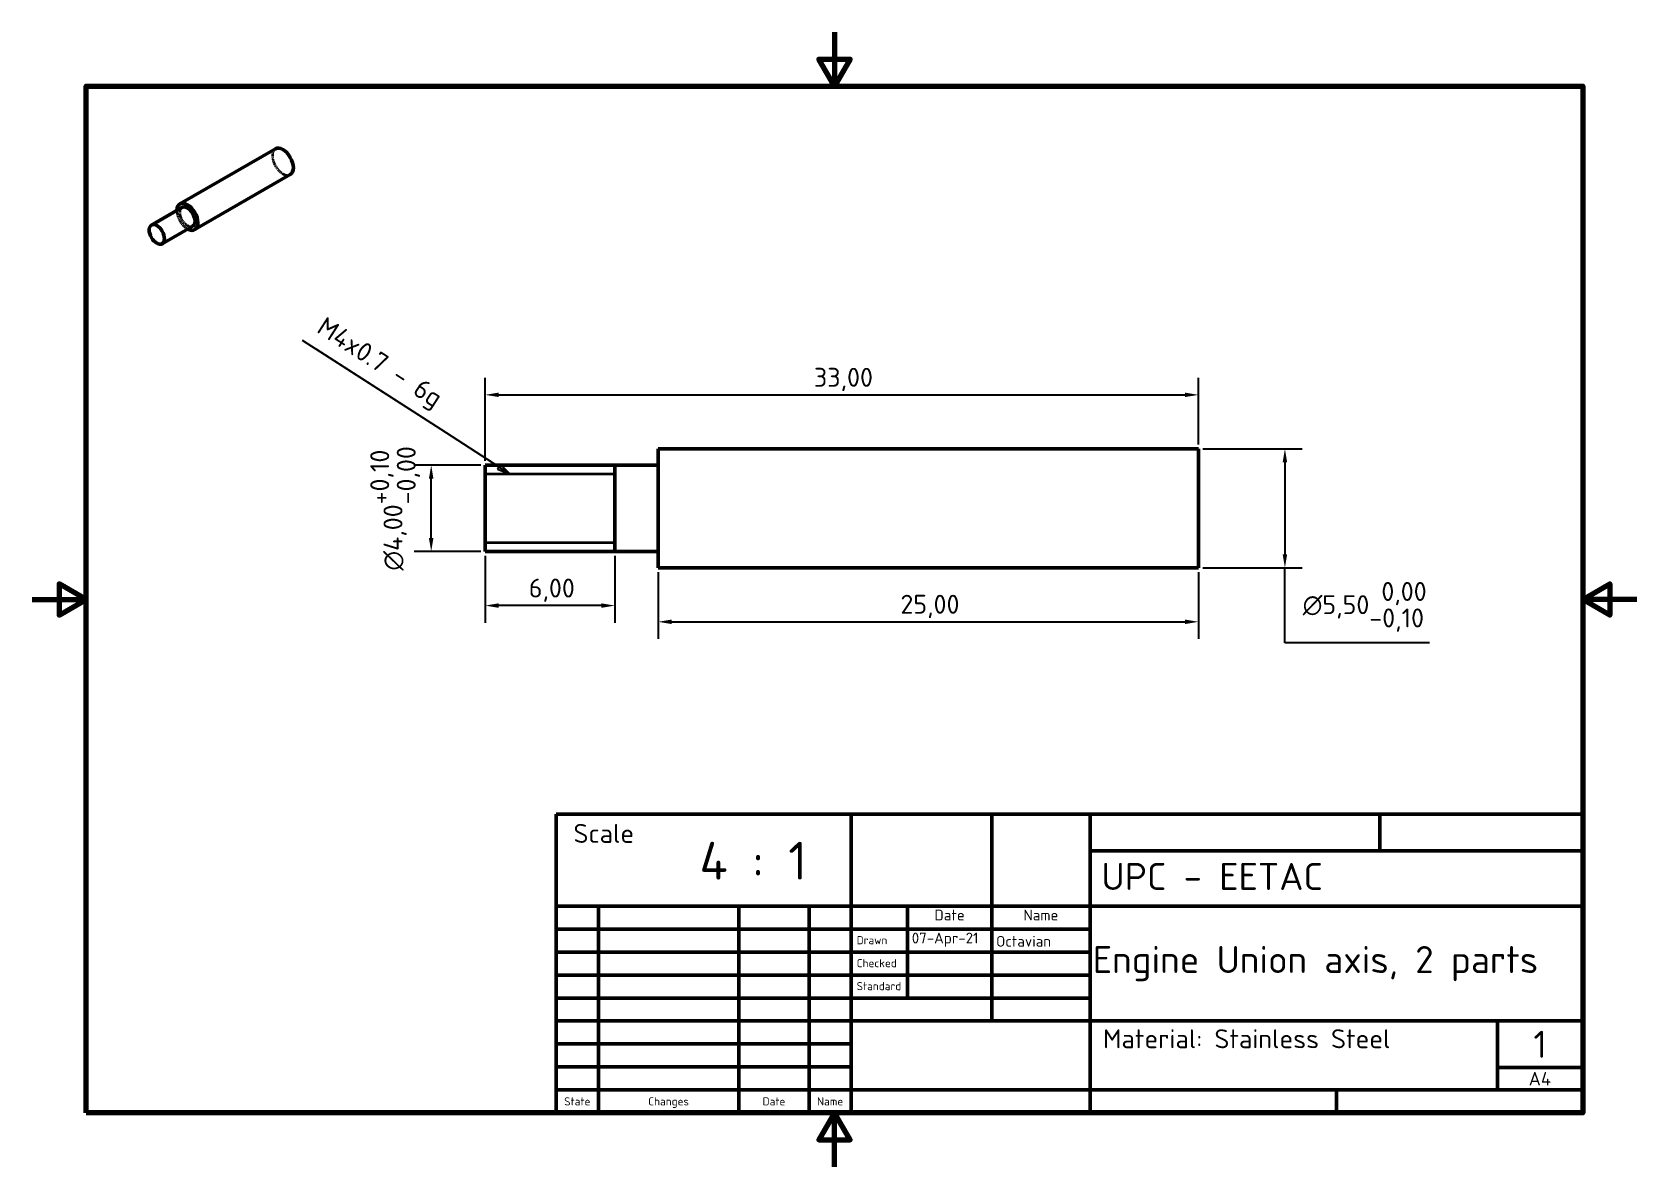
# Model space of a CAD drawing. Header units: millimetres. Extents: x 0 to 297, y 0 to 210.
import ezdxf
from ezdxf.enums import TextEntityAlignment as Align

# ---------------------------------------------------------------- set-up
doc = ezdxf.new("R2010")
doc.units = ezdxf.units.MM
doc.linetypes.add('DASHED', pattern=[0.2067, 0.1654, -0.0413])
for name, color, linetype, lineweight in [('Border (ISO)', 7, 'Continuous', 70), ('Dimension (ISO)', 7, 'Continuous', 25), ('Hidden (ISO)', 7, 'DASHED', 35), ('Symbol (ISO)', 7, 'Continuous', 25), ('Title (ISO)', 7, 'Continuous', 50), ('Visible (ISO)', 7, 'Continuous', 50), ('Visible Narrow (ISO)', 7, 'Continuous', 35)]:
    doc.layers.add(name, color=color, linetype=linetype, lineweight=lineweight)
doc.styles.add('Note Text (DIN)', font='isocpeur.ttf')
doc.styles.add('Text Style41', font='isocpeur.ttf')
doc.styles.add('Text Style43', font='isocpeur.ttf')
doc.styles.add('Text Style44', font='isocpeur.ttf')
doc.styles.add('Text Style46', font='isocpeur.ttf')
doc.dimstyles.new('Default (DIN)', dxfattribs={"dimtxt": 3.5, "dimasz": 2.5, "dimexe": 3.175, "dimexo": 0.8, "dimgap": 0.8, "dimtad": 1, "dimrnd": 1e-08, "dimzin": 0, "dimtxsty": 'Note Text (DIN)', "dimcen": 0.09, "dimdle": 10, "dimclrd": 256, "dimclre": 256, "dimclrt": 256, "dimadec": 0, "dimazin": 0, "dimtfac": 1, "dimtmove": 0, "dimatfit": 3, "dimfxl": 1, "dimtolj": 1, "dimtzin": 0, "dimlwd": -1, "dimlwe": -1, "dimarcsym": 0})

# ---------------------------------------------------------------- blocks, each defined once
blk = doc.blocks.new('Borders Default Border')
at = {"layer": 'Border (ISO)', "flags": 128}
for points in [[(148.5, 210), (148.5, 200), (145.61, 205), (151.39, 205), (148.5, 200)], [(10, 10), (10, 200), (287, 200), (287, 10), (10, 10)], [(0, 105), (10, 105), (5, 107.89), (5, 102.11), (10, 105)], [(297, 105), (287, 105), (292, 107.89), (292, 102.11), (287, 105)], [(148.5, 0), (148.5, 10), (145.61, 5), (151.39, 5), (148.5, 10)]]:
    blk.add_lwpolyline(points, dxfattribs=at)
blk = doc.blocks.new('Title Blocks DIN')
at = {"layer": 'Title (ISO)'}
for p, q in [((288.4, 155.08), (98.4, 155.08)), ((98.4, 155.08), (98.4, 99.83)), ((153, 99.83), (153, 155.08)), ((179, 138.08), (179, 155.08)), ((197.2, 99.83), (197.2, 155.08)), ((250.8, 148.33), (250.8, 155.08)), ((288.4, 99.83), (288.4, 155.08)), ((197.2, 148.33), (288.4, 148.33)), ((98.4, 138.08), (288.4, 138.08)), ((106.2, 99.83), (106.2, 138.08)), ((132.2, 99.83), (132.2, 138.08)), ((145.2, 99.83), (145.2, 138.08)), ((163.4, 121.08), (163.4, 138.08)), ((179, 116.83), (179, 138.08)), ((98.4, 133.83), (153, 133.83)), ((153, 133.83), (197.2, 133.83)), ((98.4, 129.58), (153, 129.58)), ((153, 129.58), (197.2, 129.58)), ((98.4, 125.33), (153, 125.33)), ((153, 125.33), (197.2, 125.33)), ((98.4, 121.08), (153, 121.08)), ((153, 121.08), (197.2, 121.08)), ((98.4, 116.83), (153, 116.83)), ((153, 116.83), (288.4, 116.83)), ((272.6, 104.08), (272.6, 116.83)), ((98.4, 112.58), (153, 112.58)), ((153, 108.33), (98.4, 108.33)), ((272.6, 108.22), (288.4, 108.22)), ((98.4, 104.08), (153, 104.08)), ((153, 104.08), (197.2, 104.08)), ((197.2, 104.08), (288.4, 104.08)), ((242.8, 99.83), (242.8, 104.08)), ((98.4, 99.83), (288.4, 99.83))]:
    blk.add_line(p, q, dxfattribs=at)
at = {"layer": 'Title (ISO)', "style": 'Text Style46'}
for s, p in [('Date', (171.2, 134.83)), ('Name', (188.1, 134.83))]:
    blk.add_text(s, height=2, dxfattribs=at).set_placement(p, align=Align.BOTTOM_CENTER)
at = {"layer": 'Title (ISO)', "style": 'Text Style44'}
for s, p in [('Drawn', (154, 130.58)), ('Checked', (154, 126.33)), ('Standard', (154, 122.08))]:
    blk.add_text(s, height=1.5, dxfattribs=at).set_placement(p, align=Align.BOTTOM_LEFT)
for s, p in [('State', (102.3, 101.95)), ('Changes', (119.2, 101.95)), ('Date', (138.7, 101.95)), ('Name', (149.1, 101.95))]:
    blk.add_text(s, height=1.5, dxfattribs=at).set_placement(p, align=Align.MIDDLE_CENTER)
at = {"layer": 'Title (ISO)'}
for tag, p, height, style in [('CREATION_DATE_001', (164.2, 131.18), 2, 'Text Style46'), ('AUTHOR_001', (179.8, 130.58), 2, 'Text Style46'), ('TITLE_001', (197.7, 125.7), 5, 'Text Style41'), ('Sheet_number_001', (279.25, 110.02), 5, 'Text Style41'), ('Sheet_Size_001', (278.38, 104.9), 2.5, 'Text Style43')]:
    blk.add_attdef(tag, p, '', height=height, dxfattribs=dict(at, style=style))
at = {"layer": 'Title (ISO)', "style": 'Text Style46'}
for tag, p in [('CHECKED_DATE', (164.4, 126.33)), ('CHECKED_BY', (180, 126.33)), ('ENG_APPROVAL_DATE', (164.4, 122.08)), ('ENG_APPROVED_BY', (180, 122.08))]:
    blk.add_attdef(tag, text='', height=2, dxfattribs=at).set_placement(p, align=Align.BOTTOM_LEFT)
at = {"layer": 'Title (ISO)', "style": 'Text Style41'}
blk.add_attdef('PART_NUMBER', text='', height=5, dxfattribs=at).set_placement((198.2, 110.45), align=Align.MIDDLE_LEFT)
blk = doc.blocks.new('*D7')
at = {"layer": 'Defpoints', "color": 0, "transparency": 16777216}
for p in [(215.86, 142.87), (215.86, 132.87), (83.86, 129.87)]:
    blk.add_point(p, dxfattribs=at)
at = {"layer": 'Dimension (ISO)', "transparency": 16777216}
for p, q in [((83.86, 130.67), (83.86, 146.05)), ((215.86, 133.67), (215.86, 146.05)), ((86.36, 142.87), (213.36, 142.87))]:
    blk.add_line(p, q, dxfattribs=at)
for points in [[(86.36, 143.29), (86.36, 142.46), (83.86, 142.87)], [(213.36, 143.29), (213.36, 142.46), (215.86, 142.87)]]:
    blk.add_solid(points, dxfattribs=at)
at = {"layer": 'Dimension (ISO)', "transparency": 16777216, "insert": (144.7, 147.87), "char_height": 3.5, "attachment_point": 1, "style": 'Note Text (DIN)'}
blk.add_mtext('\\A1;33,00', dxfattribs=at)
blk = doc.blocks.new('*D8')
at = {"layer": 'Defpoints', "color": 0, "transparency": 16777216}
for p in [(215.86, 132.87), (215.86, 110.87), (231.86, 110.87)]:
    blk.add_point(p, dxfattribs=at)
at = {"layer": 'Dimension (ISO)', "transparency": 16777216}
for p, q in [((216.66, 132.87), (235.04, 132.87)), ((231.86, 130.37), (231.86, 113.37)), ((216.66, 110.87), (235.04, 110.87)), ((231.86, 96.97), (231.86, 110.87)), ((258.64, 96.97), (231.86, 96.97))]:
    blk.add_line(p, q, dxfattribs=at)
for points in [[(231.44, 130.37), (232.28, 130.37), (231.86, 132.87)], [(231.44, 113.37), (232.28, 113.37), (231.86, 110.87)]]:
    blk.add_solid(points, dxfattribs=at)
at = {"layer": 'Dimension (ISO)', "transparency": 16777216, "insert": (235.16, 108.24), "char_height": 3.5, "attachment_point": 1, "style": 'Note Text (DIN)'}
blk.add_mtext('\\A1;{\\fAIGDT|b0|i0;\\H3.5000;\\ln}\\fISOCPEUR|b0|i0;\\H3.5000;5,50\\S 0,00^ -0,10;', dxfattribs=at)
blk = doc.blocks.new('*D9')
at = {"layer": 'Defpoints', "color": 0, "transparency": 16777216}
for p in [(115.86, 110.87), (215.86, 110.87), (215.86, 100.87)]:
    blk.add_point(p, dxfattribs=at)
at = {"layer": 'Dimension (ISO)', "transparency": 16777216}
for p, q in [((115.86, 110.07), (115.86, 97.7)), ((215.86, 110.07), (215.86, 97.7)), ((118.36, 100.87), (213.36, 100.87))]:
    blk.add_line(p, q, dxfattribs=at)
for points in [[(118.36, 101.29), (118.36, 100.46), (115.86, 100.87)], [(213.36, 101.29), (213.36, 100.46), (215.86, 100.87)]]:
    blk.add_solid(points, dxfattribs=at)
at = {"layer": 'Dimension (ISO)', "transparency": 16777216, "insert": (160.7, 105.87), "char_height": 3.5, "attachment_point": 1, "style": 'Note Text (DIN)'}
blk.add_mtext('\\A1;25,00', dxfattribs=at)
blk = doc.blocks.new('*D10')
at = {"layer": 'Defpoints', "color": 0, "transparency": 16777216}
for p in [(83.86, 113.87), (107.86, 113.87), (83.86, 103.87)]:
    blk.add_point(p, dxfattribs=at)
at = {"layer": 'Dimension (ISO)', "transparency": 16777216}
for p, q in [((83.86, 113.07), (83.86, 100.7)), ((107.86, 113.07), (107.86, 100.7)), ((105.36, 103.87), (86.36, 103.87))]:
    blk.add_line(p, q, dxfattribs=at)
for points in [[(86.36, 104.29), (86.36, 103.46), (83.86, 103.87)], [(105.36, 104.29), (105.36, 103.46), (107.86, 103.87)]]:
    blk.add_solid(points, dxfattribs=at)
at = {"layer": 'Dimension (ISO)', "transparency": 16777216, "insert": (91.92, 108.87), "char_height": 3.5, "attachment_point": 1, "style": 'Note Text (DIN)'}
blk.add_mtext('\\A1;6,00', dxfattribs=at)
blk = doc.blocks.new('*D11')
at = {"layer": 'Defpoints', "color": 0, "transparency": 16777216}
for p in [(73.86, 129.87), (83.86, 129.87), (83.86, 113.87)]:
    blk.add_point(p, dxfattribs=at)
at = {"layer": 'Dimension (ISO)', "transparency": 16777216}
for p, q in [((83.06, 129.87), (70.69, 129.87)), ((73.86, 116.37), (73.86, 127.37)), ((83.06, 113.87), (70.69, 113.87))]:
    blk.add_line(p, q, dxfattribs=at)
for points in [[(73.44, 127.37), (74.28, 127.37), (73.86, 129.87)], [(73.44, 116.37), (74.28, 116.37), (73.86, 113.87)]]:
    blk.add_solid(points, dxfattribs=at)
at = {"layer": 'Dimension (ISO)', "transparency": 16777216, "insert": (62.59, 110.36), "char_height": 3.5, "attachment_point": 1, "rotation": 90, "style": 'Note Text (DIN)'}
blk.add_mtext('\\A1;{\\fAIGDT|b0|i0;\\H3.5000;\\ln}\\fISOCPEUR|b0|i0;\\H3.5000;4,00\\S+0,10^ -0,00;', dxfattribs=at)
blk = doc.blocks.new('External Thread Note1')
at = {"layer": 'Symbol (ISO)'}
for p, q in [((75.7, 136.43), (50.07, 152.93)), ((75.7, 136.43), (52.59, 151.31)), ((86.39, 129.55), (75.7, 136.43)), ((86.66, 129.97), (86.12, 129.13)), ((86.12, 129.13), (88.49, 128.2)), ((86.39, 129.55), (88.49, 128.2)), ((88.49, 128.2), (86.66, 129.97))]:
    blk.add_line(p, q, dxfattribs=at)
at = {"layer": 'Symbol (ISO)', "flags": 128}
blk.add_lwpolyline([(86.12, 129.13), (88.49, 128.2), (86.66, 129.97), (86.12, 129.13)], dxfattribs=at)
at = {"layer": 'Symbol (ISO)'}
blk.add_solid([(86.12, 129.13), (88.49, 128.2), (86.66, 129.97), (86.12, 129.13)], dxfattribs=at)
at = {"layer": 'Symbol (ISO)', "insert": (51.86, 153.68), "char_height": 3.5, "attachment_point": 7, "rotation": 327.2365, "style": 'Note Text (DIN)'}
blk.add_mtext('M4x0.7 - 6g', dxfattribs=at)

msp = doc.modelspace()

# ---------------------------------------------------------------- linework, layer by layer
at = {"layer": 'Hidden (ISO)'}
for centre, major_axis, start_param, end_param in [((46.413, 186.03), (1.375, -2.382), 3.1415926, 6.2831853), ((28.736, 175.824), (-1.375, 2.382), 0.7564564, 2.3851363), ((28.736, 175.824), (1, -1.732), 3.1415927, 6.2831853)]:
    msp.add_ellipse(centre, major_axis=major_axis, ratio=0.5773503, start_param=start_param, end_param=end_param, dxfattribs=at)
at = {"layer": 'Visible (ISO)'}
for p, q in [((27.361, 178.205), (45.038, 188.411)), ((30.111, 173.442), (47.788, 183.648)), ((27.736, 177.556), (22.079, 174.29)), ((29.736, 174.092), (24.079, 170.826)), ((115.861, 110.873), (115.861, 132.873)), ((115.861, 132.873), (215.861, 132.873)), ((215.861, 110.873), (215.861, 132.873)), ((83.861, 129.873), (83.861, 113.873)), ((115.861, 129.873), (83.861, 129.873)), ((107.861, 129.873), (107.861, 113.873)), ((115.861, 113.873), (83.861, 113.873)), ((115.861, 110.873), (215.861, 110.873))]:
    msp.add_line(p, q, dxfattribs=at)
for centre, major_axis, start_param, end_param in [((46.413, 186.03), (-1.375, 2.382), 3.1415927, 6.2831853), ((28.736, 175.824), (-1.375, 2.382), 2.3851363, 7.0396417), ((28.736, 175.824), (-1, 1.732), 3.1415926, 6.2831853)]:
    msp.add_ellipse(centre, major_axis=major_axis, ratio=0.5773503, start_param=start_param, end_param=end_param, dxfattribs=at)
msp.add_ellipse((23.079, 172.558), major_axis=(-1, 1.732), ratio=0.5773503, dxfattribs=at)
at = {"layer": 'Visible Narrow (ISO)'}
for p, q in [((107.861, 128.201), (83.861, 128.201)), ((83.861, 115.545), (107.861, 115.545))]:
    msp.add_line(p, q, dxfattribs=at)

# ---------------------------------------------------------------- block references
msp.add_blockref('Borders Default Border', (0, 0))
msp.add_blockref('Title Blocks DIN', (-1.401, -89.828)).add_auto_attribs({'Sheet_number_001': '1', 'Sheet_Size_001': 'A4', 'TITLE_001': 'Engine Union axis, 2 parts', 'CREATION_DATE_001': '07-Apr-21', 'AUTHOR_001': 'Octavian'})
at = {"layer": 'Symbol (ISO)'}
msp.add_blockref('External Thread Note1', (0, 0), dxfattribs=at)

# ---------------------------------------------------------------- texts
at = {"layer": 'Symbol (ISO)', "attachment_point": 1, "style": 'Note Text (DIN)'}
for s, insert, char_height, width in [('\\fISOCPEUR|b0|i0;Scale', (100.195, 63.461), 3.5, 11.1948), ('\\fISOCPEUR|b0|i0;\\H7.0000;4 : 1', (123.496, 60.161), 7, 19.5974), ('\\fISOCPEUR|b0|i0;\\H5.0000;UPC - EETAC', (197.895, 56.244), 5, 39.98145), ('\\fISOCPEUR|b0|i0;Material: Stainless Steel', (198.195, 25.461), 3.5, 53.17533)]:
    msp.add_mtext(s, dxfattribs=dict(at, insert=insert, char_height=char_height, width=width))

# ---------------------------------------------------------------- dimensions: what is measured, and where the dimension line sits
at = {"layer": 'Dimension (ISO)'}
for base, p1, p2, override, picture, middle in [((73.861, 129.873), (83.861, 113.873), (83.861, 129.873), {"dimgap": 0.8, "dimdec": 2, "dimlfac": 0.25, "dimtol": 1, "dimlim": 0, "dimtp": 0.1, "dimtm": 1e-09, "dimtdec": 2, "dimtofl": 0, "dimatfit": 1}, '*D11', (73.861, 121.873)), ((231.861, 110.873), (215.861, 132.873), (215.861, 110.873), {"dimgap": 0.8, "dimtih": 1, "dimtoh": 1, "dimdec": 2, "dimlfac": 0.25, "dimtol": 1, "dimlim": 0, "dimtp": 0, "dimtm": 0.1, "dimtdec": 2, "dimtofl": 0, "dimtmove": 1, "dimatfit": 2}, '*D8', (232.295, 96.972))]:
    dim = msp.add_linear_dim(base=base, p1=p1, p2=p2, angle=90, text='{\\fAIGDT|b0|i0;\\H3.5000;\\ln}\\fISOCPEUR|b0|i0;\\H3.5000;<>', dimstyle='Default (DIN)', override=override, dxfattribs=at)
    dim.commit()
    dim.dimension.update_dxf_attribs({"geometry": picture, "text_midpoint": middle, "dimtype": 160})
for base, p1, p2, picture, middle in [((215.861, 142.873), (83.861, 129.873), (215.861, 132.873), '*D7', (149.861, 142.873)), ((83.861, 103.873), (107.861, 113.873), (83.861, 113.873), '*D10', (95.861, 103.873))]:
    dim = msp.add_linear_dim(base=base, p1=p1, p2=p2, dimstyle='Default (DIN)', override={"dimgap": 0.8, "dimdec": 2, "dimlfac": 0.25, "dimtol": 0, "dimlim": 0, "dimtp": 0, "dimtm": 0, "dimtdec": 2, "dimtofl": 0, "dimatfit": 1}, dxfattribs=at)
    dim.commit()
    dim.dimension.update_dxf_attribs({"geometry": picture, "text_midpoint": middle, "dimtype": 160})
dim = msp.add_linear_dim(base=(215.861, 100.873), p1=(115.861, 110.873), p2=(215.861, 110.873), angle=180, dimstyle='Default (DIN)', override={"dimgap": 0.8, "dimdec": 2, "dimlfac": 0.25, "dimtol": 0, "dimlim": 0, "dimtp": 0, "dimtm": 0, "dimtdec": 2, "dimtofl": 0, "dimatfit": 1}, dxfattribs=at)
dim.commit()
dim.dimension.update_dxf_attribs({"geometry": '*D9', "text_midpoint": (165.861, 100.873), "dimtype": 160})

doc.saveas('drawing.dxf')
